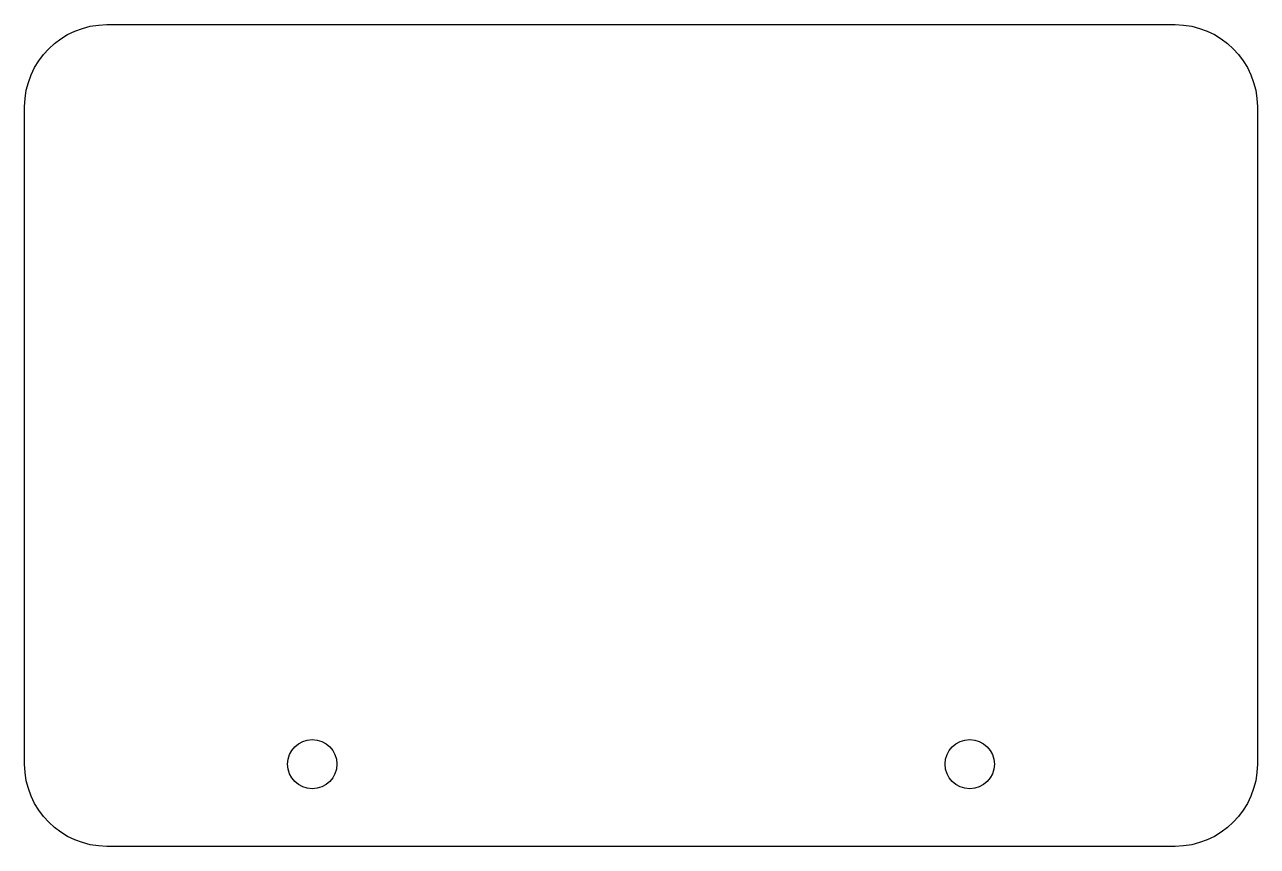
# Model space of a CAD drawing. Header units: millimetres. Extents: x 181.5 to 238.6, y 5.7 to 43.8.
import ezdxf

# ---------------------------------------------------------------- set-up
doc = ezdxf.new("R2010")
doc.units = ezdxf.units.MM
doc.header["$MEASUREMENT"] = 0
doc.layers.get('0').update_dxf_attribs({"lineweight": 0})

msp = doc.modelspace()

# ---------------------------------------------------------------- linework, layer by layer
at = {"color": 18, "lineweight": 25, "true_color": 0x000000}
for centre in [(194.846, 9.52), (225.312, 9.52)]:
    msp.add_circle(centre, 1.142, dxfattribs=at)
msp.add_open_spline([(210.079, 5.712), (210.079, 5.712), (234.832, 5.712), (234.832, 5.712), (236.936, 5.712), (238.641, 7.417), (238.641, 9.52), (238.641, 9.52), (238.641, 39.986), (238.641, 39.986), (238.641, 42.089), (236.936, 43.794), (234.832, 43.794), (234.832, 43.794), (185.326, 43.794), (185.326, 43.794), (183.223, 43.794), (181.518, 42.089), (181.518, 39.986), (181.518, 39.986), (181.518, 9.52), (181.518, 9.52), (181.518, 7.417), (183.223, 5.712), (185.326, 5.712), (185.326, 5.712), (210.079, 5.712), (210.079, 5.712)], degree=3, knots=[0, 0, 0, 0, 1, 1, 1, 2, 2, 2, 3, 3, 3, 4, 4, 4, 5, 5, 5, 6, 6, 6, 7, 7, 7, 8, 8, 8, 9, 9, 9, 9], dxfattribs=at)

doc.saveas('drawing.dxf')
